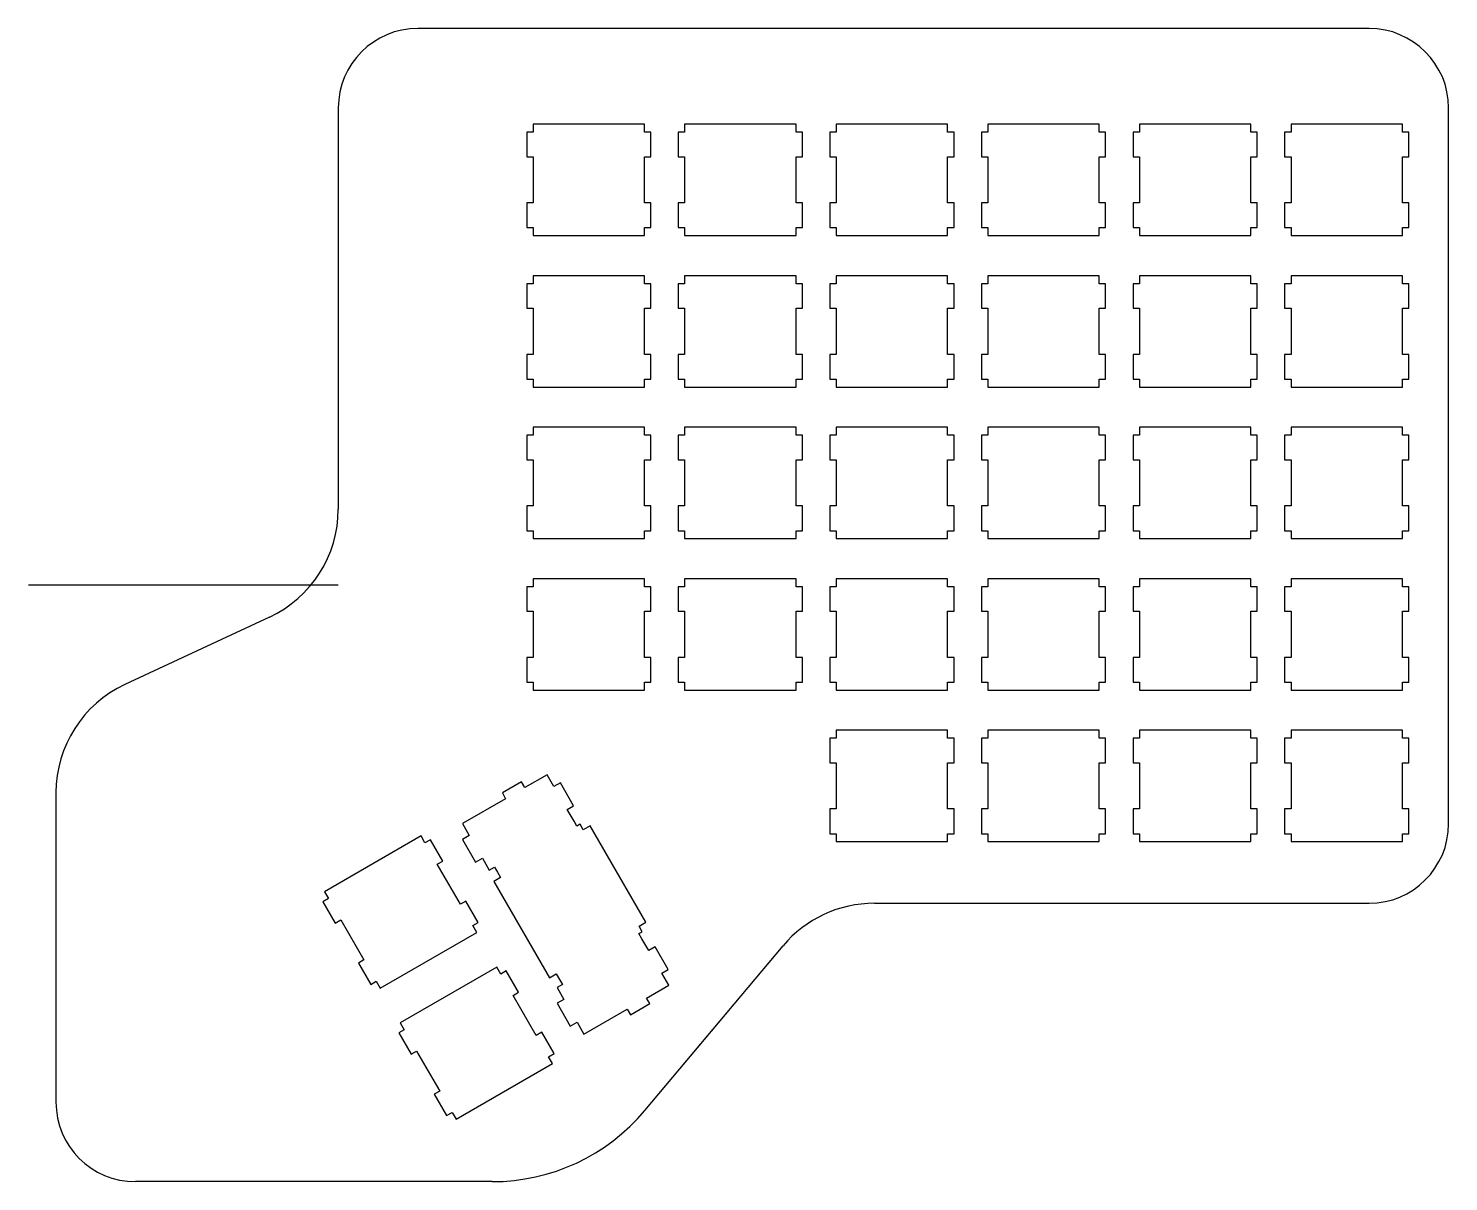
# Model space of a CAD drawing. Header units: millimetres. Extents: x 81 to 259, y -3 to 142.
import ezdxf

# ---------------------------------------------------------------- set-up
doc = ezdxf.new("R2010")
doc.units = ezdxf.units.MM
doc.layers.get('0').update_dxf_attribs({"linetype": 'CONTINUOUS'})

msp = doc.modelspace()

# ---------------------------------------------------------------- linework, layer by layer
for p, q in [((249.38, 142.07), (129.85, 142.07)), ((119.85, 132.07), (119.85, 81.63)), ((259.38, 42.07), (259.38, 132.07)), ((119.85, 72.07), (80.91, 72.07)), ((111.19, 68.04), (93.04, 59.57)), ((84.38, 45.98), (84.38, 7.07)), ((187.23, 32.07), (187.23, 32.07)), ((187.23, 32.07), (249.38, 32.07)), ((187.23, 32.07), (249.38, 32.07)), ((249.38, 32.07), (249.38, 32.07)), ((158.36, 6), (175.74, 26.72)), ((163.22, 11.8), (175.74, 26.72)), ((139.21, -2.93), (94.38, -2.93)), ((139.21, -2.93), (94.38, -2.93)), ((94.38, -2.93), (94.38, -2.93))]:
    msp.add_line(p, q)
for points in [[(144.33, 120.13), (143.53, 120.13), (143.53, 117.03), (144.33, 117.03), (144.33, 116.03), (158.33, 116.03), (158.33, 117.03), (159.13, 117.03), (159.13, 120.13), (158.33, 120.13), (158.33, 125.93), (159.13, 125.93), (159.13, 129.02), (158.33, 129.02), (158.33, 130.03), (144.33, 130.03), (144.33, 129.02), (143.53, 129.02), (143.53, 125.93), (144.33, 125.93)], [(162.58, 125.93), (163.38, 125.93), (163.38, 120.13), (162.58, 120.13), (162.58, 117.03), (163.38, 117.03), (163.38, 116.03), (177.38, 116.03), (177.38, 117.03), (178.18, 117.03), (178.18, 120.13), (177.38, 120.13), (177.38, 125.93), (178.18, 125.93), (178.18, 129.02), (177.38, 129.02), (177.38, 130.03), (163.38, 130.03), (163.38, 129.02), (162.58, 129.02)], [(182.43, 130.03), (182.43, 129.02), (181.63, 129.02), (181.63, 125.93), (182.43, 125.93), (182.43, 120.13), (181.63, 120.13), (181.63, 117.03), (182.43, 117.03), (182.43, 116.03), (196.43, 116.03), (196.43, 117.03), (197.23, 117.03), (197.23, 120.13), (196.43, 120.13), (196.43, 125.93), (197.23, 125.93), (197.23, 129.02), (196.43, 129.02), (196.43, 130.03)], [(201.48, 129.02), (200.68, 129.02), (200.68, 125.93), (201.48, 125.93), (201.48, 120.13), (200.68, 120.13), (200.68, 117.03), (201.48, 117.03), (201.48, 116.03), (215.48, 116.03), (215.48, 117.03), (216.28, 117.03), (216.28, 120.13), (215.48, 120.13), (215.48, 125.93), (216.28, 125.93), (216.28, 129.02), (215.48, 129.02), (215.48, 130.03), (201.48, 130.03)], [(220.53, 130.03), (220.53, 129.02), (219.73, 129.02), (219.73, 125.93), (220.53, 125.93), (220.53, 120.13), (219.73, 120.13), (219.73, 117.03), (220.53, 117.03), (220.53, 116.03), (234.53, 116.03), (234.53, 117.03), (235.33, 117.03), (235.33, 120.13), (234.53, 120.13), (234.53, 125.93), (235.33, 125.93), (235.33, 129.02), (234.53, 129.02), (234.53, 130.03)], [(239.58, 129.02), (238.78, 129.02), (238.78, 125.93), (239.58, 125.93), (239.58, 120.13), (238.78, 120.13), (238.78, 117.03), (239.58, 117.03), (239.58, 116.03), (253.58, 116.03), (253.58, 117.03), (254.38, 117.03), (254.38, 120.13), (253.58, 120.13), (253.58, 125.93), (254.38, 125.93), (254.38, 129.02), (253.58, 129.02), (253.58, 130.03), (239.58, 130.03)], [(143.53, 101.08), (143.53, 97.97), (144.33, 97.97), (144.33, 96.98), (158.33, 96.98), (158.33, 97.97), (159.13, 97.97), (159.13, 101.08), (158.33, 101.08), (158.33, 106.88), (159.13, 106.88), (159.13, 109.97), (158.33, 109.97), (158.33, 110.97), (144.33, 110.97), (144.33, 109.97), (143.53, 109.97), (143.53, 106.88), (144.33, 106.88), (144.33, 101.08)], [(177.38, 106.88), (178.18, 106.88), (178.18, 109.97), (177.38, 109.97), (177.38, 110.97), (163.38, 110.97), (163.38, 109.97), (162.58, 109.97), (162.58, 106.88), (163.38, 106.88), (163.38, 101.08), (162.58, 101.08), (162.58, 97.97), (163.38, 97.97), (163.38, 96.98), (177.38, 96.98), (177.38, 97.97), (178.18, 97.97), (178.18, 101.08), (177.38, 101.08)], [(197.23, 106.88), (197.23, 109.97), (196.43, 109.97), (196.43, 110.97), (182.43, 110.97), (182.43, 109.97), (181.63, 109.97), (181.63, 106.88), (182.43, 106.88), (182.43, 101.08), (181.63, 101.08), (181.63, 97.97), (182.43, 97.97), (182.43, 96.98), (196.43, 96.98), (196.43, 97.97), (197.23, 97.97), (197.23, 101.08), (196.43, 101.08), (196.43, 106.88)], [(215.48, 110.97), (201.48, 110.97), (201.48, 109.97), (200.68, 109.97), (200.68, 106.88), (201.48, 106.88), (201.48, 101.08), (200.68, 101.08), (200.68, 97.97), (201.48, 97.97), (201.48, 96.98), (215.48, 96.98), (215.48, 97.97), (216.28, 97.97), (216.28, 101.08), (215.48, 101.08), (215.48, 106.88), (216.28, 106.88), (216.28, 109.97), (215.48, 109.97)], [(220.53, 110.97), (220.53, 109.97), (219.73, 109.97), (219.73, 106.88), (220.53, 106.88), (220.53, 101.08), (219.73, 101.08), (219.73, 97.97), (220.53, 97.97), (220.53, 96.98), (234.53, 96.98), (234.53, 97.97), (235.33, 97.97), (235.33, 101.08), (234.53, 101.08), (234.53, 106.88), (235.33, 106.88), (235.33, 109.97), (234.53, 109.97), (234.53, 110.97)], [(253.58, 109.97), (253.58, 110.97), (239.58, 110.97), (239.58, 109.97), (238.78, 109.97), (238.78, 106.88), (239.58, 106.88), (239.58, 101.08), (238.78, 101.08), (238.78, 97.97), (239.58, 97.97), (239.58, 96.98), (253.58, 96.98), (253.58, 97.97), (254.38, 97.97), (254.38, 101.08), (253.58, 101.08), (253.58, 106.88), (254.38, 106.88), (254.38, 109.97)], [(144.33, 87.83), (144.33, 82.03), (143.53, 82.03), (143.53, 78.92), (144.33, 78.92), (144.33, 77.93), (158.33, 77.93), (158.33, 78.92), (159.13, 78.92), (159.13, 82.03), (158.33, 82.03), (158.33, 87.83), (159.13, 87.83), (159.13, 90.92), (158.33, 90.92), (158.33, 91.92), (144.33, 91.92), (144.33, 90.92), (143.53, 90.92), (143.53, 87.83)], [(163.38, 87.83), (163.38, 82.03), (162.58, 82.03), (162.58, 78.92), (163.38, 78.92), (163.38, 77.93), (177.38, 77.93), (177.38, 78.92), (178.18, 78.92), (178.18, 82.03), (177.38, 82.03), (177.38, 87.83), (178.18, 87.83), (178.18, 90.92), (177.38, 90.92), (177.38, 91.92), (163.38, 91.92), (163.38, 90.92), (162.58, 90.92), (162.58, 87.83)], [(196.43, 82.03), (196.43, 87.83), (197.23, 87.83), (197.23, 90.92), (196.43, 90.92), (196.43, 91.92), (182.43, 91.92), (182.43, 90.92), (181.63, 90.92), (181.63, 87.83), (182.43, 87.83), (182.43, 82.03), (181.63, 82.03), (181.63, 78.92), (182.43, 78.92), (182.43, 77.93), (196.43, 77.93), (196.43, 78.92), (197.23, 78.92), (197.23, 82.03)], [(215.48, 91.92), (201.48, 91.92), (201.48, 90.92), (200.68, 90.92), (200.68, 87.83), (201.48, 87.83), (201.48, 82.03), (200.68, 82.03), (200.68, 78.92), (201.48, 78.92), (201.48, 77.93), (215.48, 77.93), (215.48, 78.92), (216.28, 78.92), (216.28, 82.03), (215.48, 82.03), (215.48, 87.83), (216.28, 87.83), (216.28, 90.92), (215.48, 90.92)], [(220.53, 87.83), (220.53, 82.03), (219.73, 82.03), (219.73, 78.92), (220.53, 78.92), (220.53, 77.93), (234.53, 77.93), (234.53, 78.92), (235.33, 78.92), (235.33, 82.03), (234.53, 82.03), (234.53, 87.83), (235.33, 87.83), (235.33, 90.92), (234.53, 90.92), (234.53, 91.92), (220.53, 91.92), (220.53, 90.92), (219.73, 90.92), (219.73, 87.83)], [(239.58, 77.93), (253.58, 77.93), (253.58, 78.92), (254.38, 78.92), (254.38, 82.03), (253.58, 82.03), (253.58, 87.83), (254.38, 87.83), (254.38, 90.92), (253.58, 90.92), (253.58, 91.92), (239.58, 91.92), (239.58, 90.92), (238.78, 90.92), (238.78, 87.83), (239.58, 87.83), (239.58, 82.03), (238.78, 82.03), (238.78, 78.92), (239.58, 78.92)], [(143.53, 62.98), (143.53, 59.87), (144.33, 59.87), (144.33, 58.88), (158.33, 58.88), (158.33, 59.87), (159.13, 59.87), (159.13, 62.98), (158.33, 62.98), (158.33, 68.78), (159.13, 68.78), (159.13, 71.87), (158.33, 71.87), (158.33, 72.87), (144.33, 72.87), (144.33, 71.87), (143.53, 71.87), (143.53, 68.78), (144.33, 68.78), (144.33, 62.98)], [(163.38, 62.98), (162.58, 62.98), (162.58, 59.87), (163.38, 59.87), (163.38, 58.88), (177.38, 58.88), (177.38, 59.87), (178.18, 59.87), (178.18, 62.98), (177.38, 62.98), (177.38, 68.78), (178.18, 68.78), (178.18, 71.87), (177.38, 71.87), (177.38, 72.87), (163.38, 72.87), (163.38, 71.87), (162.58, 71.87), (162.58, 68.78), (163.38, 68.78)], [(197.23, 71.87), (196.43, 71.87), (196.43, 72.87), (182.43, 72.87), (182.43, 71.87), (181.63, 71.87), (181.63, 68.78), (182.43, 68.78), (182.43, 62.98), (181.63, 62.98), (181.63, 59.87), (182.43, 59.87), (182.43, 58.88), (196.43, 58.88), (196.43, 59.87), (197.23, 59.87), (197.23, 62.98), (196.43, 62.98), (196.43, 68.78), (197.23, 68.78)], [(215.48, 59.87), (216.28, 59.87), (216.28, 62.98), (215.48, 62.98), (215.48, 68.78), (216.28, 68.78), (216.28, 71.87), (215.48, 71.87), (215.48, 72.87), (201.48, 72.87), (201.48, 71.87), (200.68, 71.87), (200.68, 68.78), (201.48, 68.78), (201.48, 62.98), (200.68, 62.98), (200.68, 59.87), (201.48, 59.87), (201.48, 58.88), (215.48, 58.88)], [(220.53, 68.78), (220.53, 62.98), (219.73, 62.98), (219.73, 59.87), (220.53, 59.87), (220.53, 58.88), (234.53, 58.88), (234.53, 59.87), (235.33, 59.87), (235.33, 62.98), (234.53, 62.98), (234.53, 68.78), (235.33, 68.78), (235.33, 71.87), (234.53, 71.87), (234.53, 72.87), (220.53, 72.87), (220.53, 71.87), (219.73, 71.87), (219.73, 68.78)], [(253.58, 62.98), (253.58, 68.78), (254.38, 68.78), (254.38, 71.87), (253.58, 71.87), (253.58, 72.87), (239.58, 72.87), (239.58, 71.87), (238.78, 71.87), (238.78, 68.78), (239.58, 68.78), (239.58, 62.98), (238.78, 62.98), (238.78, 59.87), (239.58, 59.87), (239.58, 58.88), (253.58, 58.88), (253.58, 59.87), (254.38, 59.87), (254.38, 62.98)], [(196.43, 43.93), (196.43, 49.73), (197.23, 49.73), (197.23, 52.82), (196.43, 52.82), (196.43, 53.82), (182.43, 53.82), (182.43, 52.82), (181.63, 52.82), (181.63, 49.73), (182.43, 49.73), (182.43, 43.93), (181.63, 43.93), (181.63, 40.82), (182.43, 40.82), (182.43, 39.83), (196.43, 39.83), (196.43, 40.82), (197.23, 40.82), (197.23, 43.93)], [(216.28, 52.82), (215.48, 52.82), (215.48, 53.82), (201.48, 53.82), (201.48, 52.82), (200.68, 52.82), (200.68, 49.73), (201.48, 49.73), (201.48, 43.93), (200.68, 43.93), (200.68, 40.82), (201.48, 40.82), (201.48, 39.83), (215.48, 39.83), (215.48, 40.82), (216.28, 40.82), (216.28, 43.93), (215.48, 43.93), (215.48, 49.73), (216.28, 49.73)], [(220.53, 52.82), (219.73, 52.82), (219.73, 49.73), (220.53, 49.73), (220.53, 43.93), (219.73, 43.93), (219.73, 40.82), (220.53, 40.82), (220.53, 39.83), (234.53, 39.83), (234.53, 40.82), (235.33, 40.82), (235.33, 43.93), (234.53, 43.93), (234.53, 49.73), (235.33, 49.73), (235.33, 52.82), (234.53, 52.82), (234.53, 53.82), (220.53, 53.82)], [(254.38, 49.73), (254.38, 52.82), (253.58, 52.82), (253.58, 53.82), (239.58, 53.82), (239.58, 52.82), (238.78, 52.82), (238.78, 49.73), (239.58, 49.73), (239.58, 43.93), (238.78, 43.93), (238.78, 40.82), (239.58, 40.82), (239.58, 39.83), (253.58, 39.83), (253.58, 40.82), (254.38, 40.82), (254.38, 43.93), (253.58, 43.93), (253.58, 49.73)], [(142.89, 47.34), (140.47, 45.94), (140.88, 45.22), (135.45, 42.09), (136.31, 40.59), (135.46, 40.1), (137.11, 37.24), (137.96, 37.73), (138.82, 36.24), (139.49, 36.63), (139.85, 36), (140.25, 35.3), (139.39, 34.8), (146.39, 22.68), (147.25, 23.18), (147.65, 22.49), (148.02, 21.86), (147.35, 21.47), (148.21, 19.98), (147.36, 19.49), (149.01, 16.63), (149.86, 17.12), (150.73, 15.63), (156.15, 18.76), (156.57, 18.05), (158.99, 19.45), (158.58, 20.16), (161.38, 21.78), (160.51, 23.27), (161.31, 23.73), (159.66, 26.59), (158.86, 26.13), (158, 27.62), (157.64, 28.25), (158.05, 28.49), (157.65, 29.18), (158.51, 29.68), (151.51, 41.8), (150.64, 41.3), (150.25, 42), (149.84, 41.76), (149.48, 42.39), (148.61, 43.88), (149.41, 44.34), (147.76, 47.2), (146.96, 46.74), (146.1, 48.24), (143.3, 46.62)], [(132.3, 36.98), (132.99, 37.38), (131.44, 40.06), (130.75, 39.66), (130.25, 40.53), (118.13, 33.53), (118.63, 32.66), (117.93, 32.26), (119.48, 29.58), (120.18, 29.98), (123.08, 24.95), (122.38, 24.55), (123.93, 21.87), (124.63, 22.27), (125.13, 21.4), (137.25, 28.4), (136.75, 29.27), (137.44, 29.67), (135.89, 32.35), (135.2, 31.95)], [(146.78, 11.91), (146.28, 12.77), (146.97, 13.17), (145.42, 15.86), (144.73, 15.46), (141.83, 20.48), (142.52, 20.88), (140.97, 23.56), (140.28, 23.16), (139.78, 24.03), (127.65, 17.03), (128.15, 16.16), (127.46, 15.76), (129.01, 13.08), (129.7, 13.48), (132.6, 8.46), (131.91, 8.06), (133.46, 5.37), (134.15, 5.77), (134.65, 4.91)]]:
    msp.add_lwpolyline(points, close=True)
for centre, radius, start, end in [((129.85, 132.07), 10, 90, 180), ((249.38, 132.07), 10, 0, 90), ((104.85, 81.63), 15, -65, 0), ((99.38, 45.98), 15, 115, 180), ((249.38, 42.07), 10, 270, 360), ((187.23, 17.07), 15, 90, 140), ((94.38, 7.07), 10, 180, 270), ((139.21, 22.07), 25, 270, 320)]:
    msp.add_arc(centre, radius, start, end)

doc.saveas('drawing.dxf')
